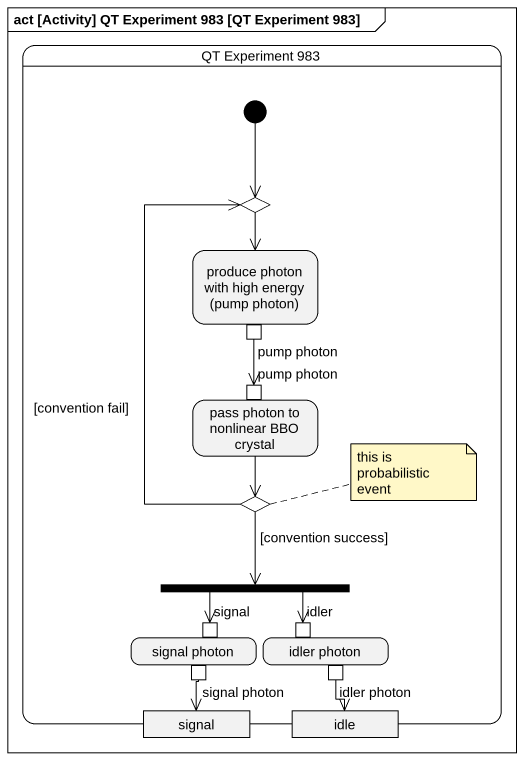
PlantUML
@startuml
mainframe act [Activity] QT Experiment 983 [QT Experiment 983]
hide empty description
state "QT Experiment 983" as QT_Experiment_983 {
  state choice1 <<choice>>
  state "produce photon with high energy (pump photon)" as produce_photon_with_high {
    state "pump photon" as pump_photon <<outputPin>>
  }
  state "pass photon to nonlinear BBO crystal" as pass_photon_to_nonlinear {
    state "pump photon" as pump_photon_2 <<inputPin>>
  }
  state choice2 <<choice>>
  state fork1 <<fork>>
  state "signal photon" as signal_photon {
    state signal <<inputPin>>
    state "signal photon" as signal_photon_2 <<outputPin>>
  }
  state "idler photon" as idler_photon {
    state idler <<inputPin>>
    state "idler photon" as idler_photon_2 <<outputPin>>
  }
  state "signal" as signal_2 <<object>>
  state idle <<object>>
  [*] --> choice1
}
choice1 --> produce_photon_with_high
pump_photon --> pump_photon_2
pass_photon_to_nonlinear --> choice2
choice2 -up-> choice1 : [convention fail]
choice2 --> fork1 : [convention success]
fork1 --> signal
fork1 --> idler
signal_photon_2 --> signal_2
idler_photon_2 --> idle
note right of choice2 : this is probabilistic event
@enduml
